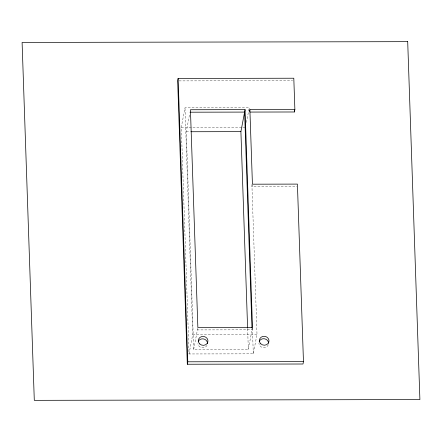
<?xml version="1.0" encoding="UTF-8"?>
<svg xmlns="http://www.w3.org/2000/svg" width="442" height="442" viewBox="0 0 442 442"><rect width="100%" height="100%" fill="white"/><g stroke="black" fill="none" stroke-linecap="round" stroke-linejoin="round"><path stroke-width="0.33" stroke-dasharray="2.21 1.66" d="M251.896 184.585L256.995 334.268L253.299 353.827L189.032 353.959L181.308 127.285L185.005 107.732L249.271 107.599L249.316 108.975M252.487 327.362L248.327 349.362L193.701 349.473L186.281 131.749L189.469 114.892M189.032 353.959L192.729 334.401L185.005 107.732M193.701 349.473L197.856 327.472M246.47 122.434L249.271 107.599M252.31 184.8L251.962 186.635L296.952 186.546M179.038 80.897L292.654 80.665M181.308 127.285L242.155 127.163M242.84 127.163L245.575 127.158M186.281 131.749L190.38 131.744M192.729 334.401L256.995 334.268M252.432 328.334L253.299 353.827M251.979 328.428L252.023 329.804L197.397 329.914L197.325 327.848M247.625 328.693L248.327 349.362M207.027 345.357A4.834 4.459 10.7 0 1 201.85 347.699A4.834 4.459 10.7 0 1 197.878 343.644M268.294 344.743A4.834 4.459 10.7 0 1 263.023 347.594A4.834 4.459 10.7 0 1 258.907 343.196"/><path stroke-width="0.66" d="M178.126 78.455L177.662 80.903L187.32 364.241L303.002 364.004L303.461 361.562L297.411 184.099L252.426 184.192L249.885 109.627L294.875 109.539L293.803 78.223L178.126 78.455L187.778 361.794L187.32 364.241M247.603 328.003L240.907 131.639L245.067 109.638L190.436 109.749L197.856 327.472L252.487 327.362L245.067 109.638M249.537 111.461L249.885 109.627M250.106 112.069L294.411 111.981L294.875 109.539M189.977 112.196L244.603 112.086L251.951 327.743M191.06 131.738L240.907 131.639M187.778 361.794L303.461 361.562M294.366 110.622L294.411 111.981M198.226 341.462A4.834 4.459 10.7 0 1 203.762 338.986A4.834 4.459 10.7 0 1 207.486 343.705M259.189 341.55A4.834 4.459 10.7 0 1 264.482 338.793A4.834 4.459 10.7 0 1 268.548 343.18M407.701 41.659L22.1 42.438L34.299 400.341L419.9 399.562L407.701 41.659M199.778 343.987A4.834 4.459 10.7 0 0 207.812 342.091A4.834 4.459 10.7 0 0 201.817 336.528A4.834 4.459 10.7 0 0 199.778 343.987M260.83 343.859A4.834 4.459 10.7 0 0 268.863 341.964A4.834 4.459 10.7 0 0 262.874 336.406A4.834 4.459 10.7 0 0 260.83 343.859"/></g></svg>
